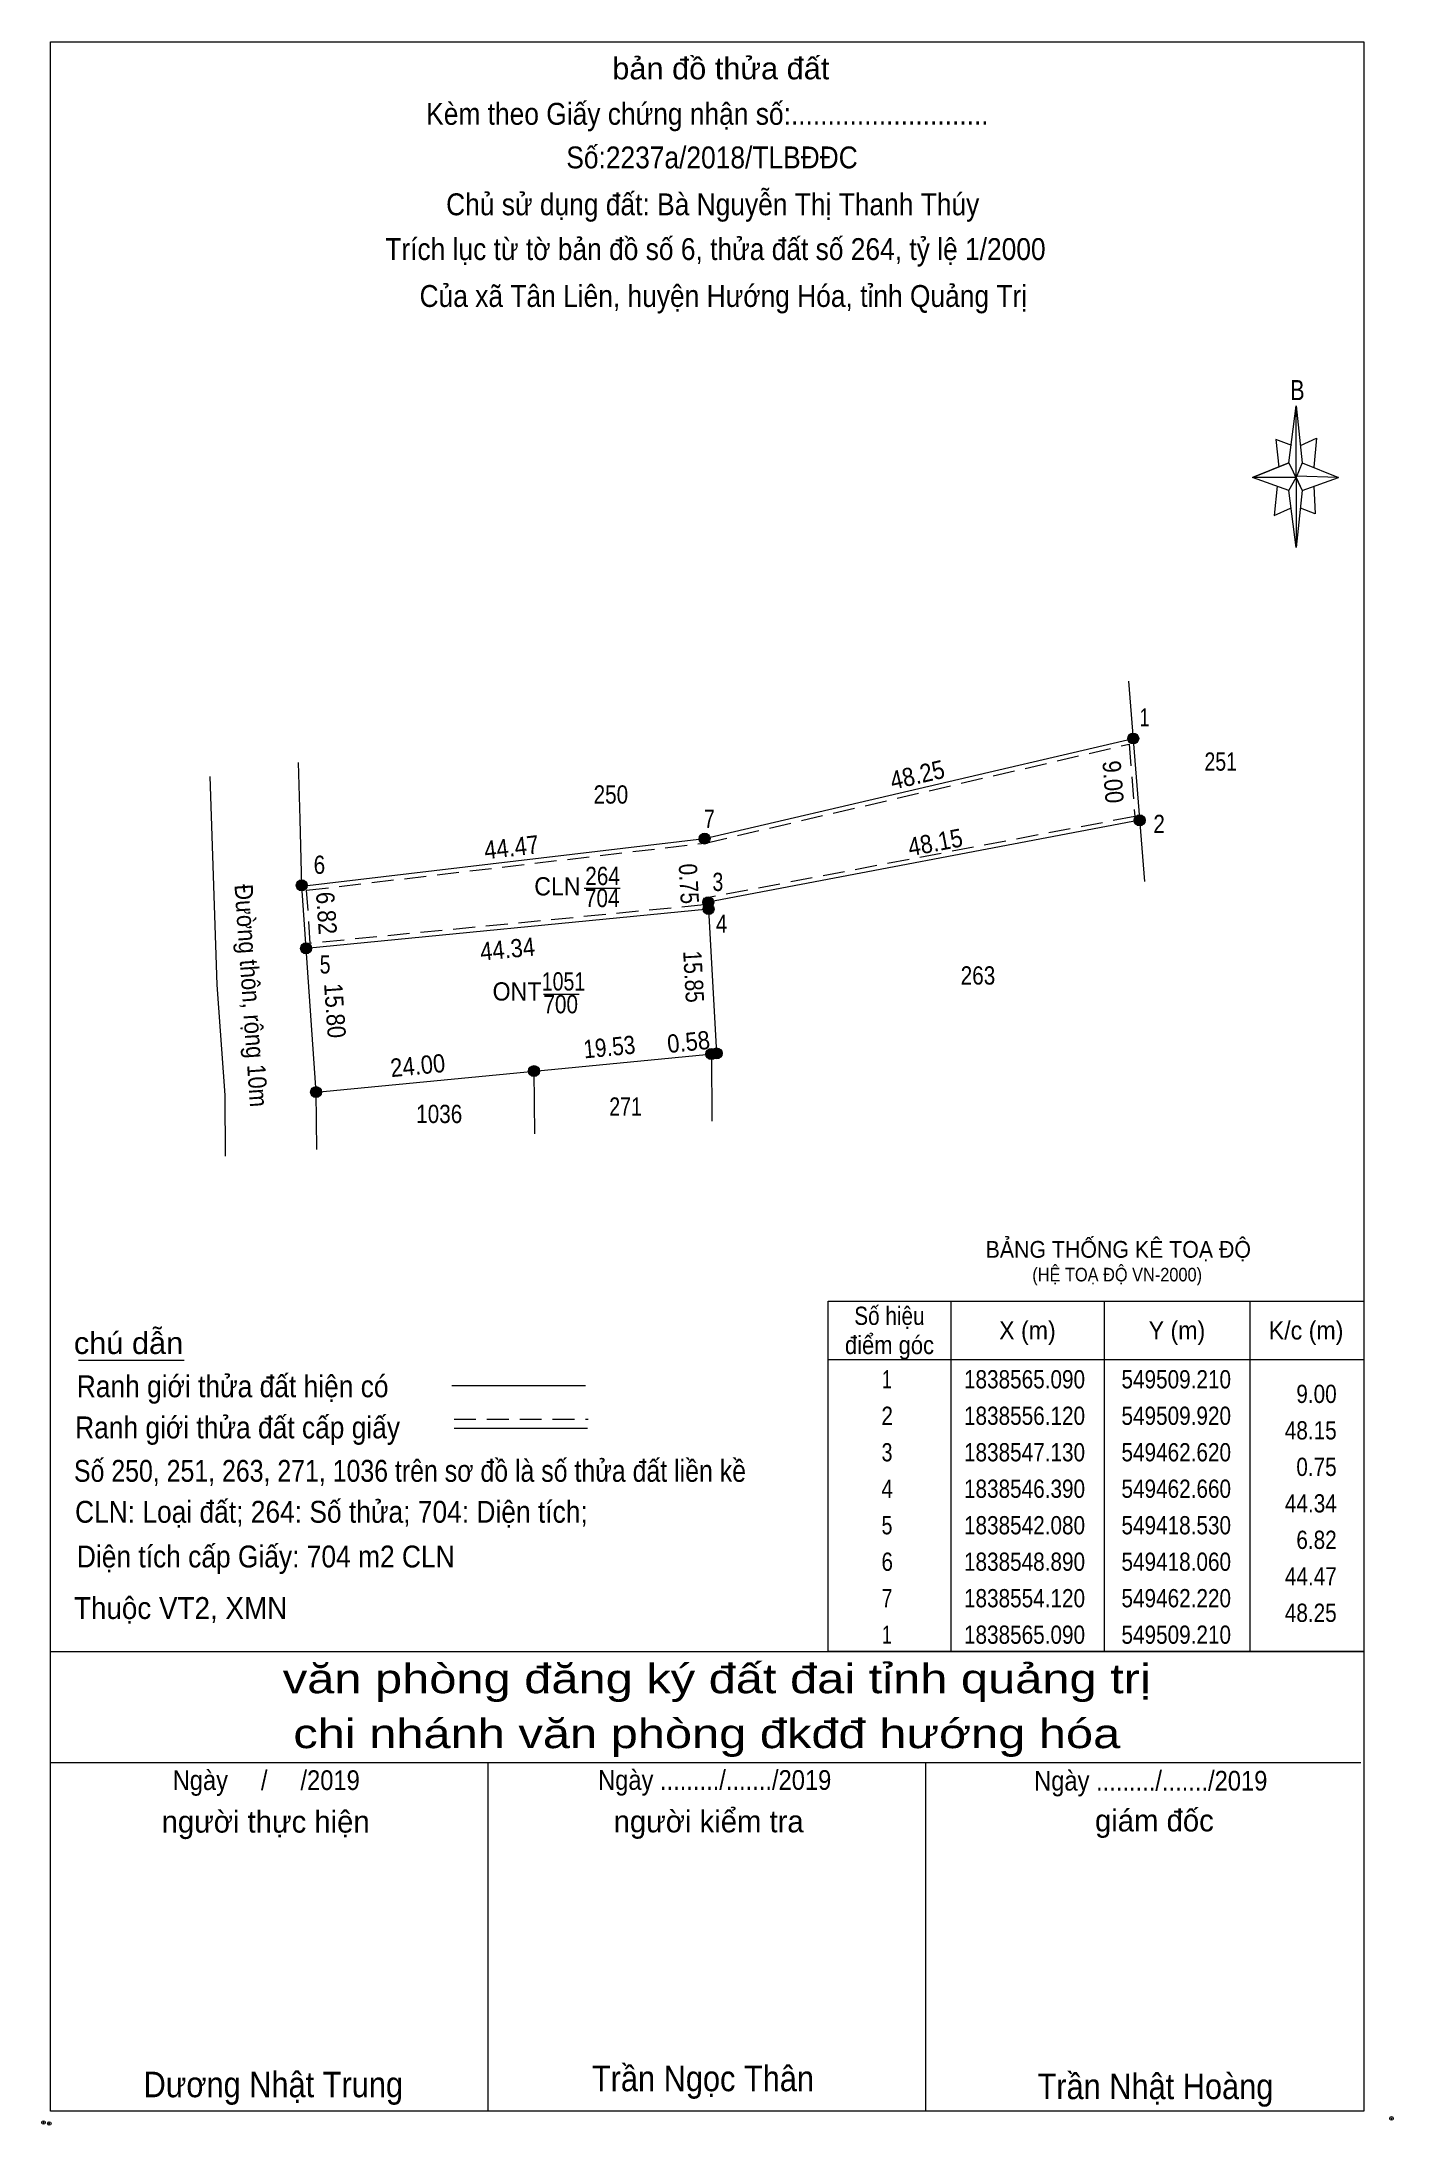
# Model space of a CAD drawing. Header units: metres. Extents: x 549390 to 549538, y 1838413 to 1838641.
import ezdxf
from ezdxf.enums import TextEntityAlignment as Align

# ---------------------------------------------------------------- set-up
doc = ezdxf.new("R2010")
doc.units = ezdxf.units.M
doc.header["$LTSCALE"] = 0.8
doc.header["$PDMODE"] = 32
doc.header["$PDSIZE"] = 0.4
doc.linetypes.add('MEDIUM_DASHED', pattern=[4.5, 3, -1.5])
for name, color, linetype, lineweight in [('1', 7, 'MEDIUM_DASHED', 13), ('17', 7, 'Continuous', 13), ('2', 7, 'Continuous', 13), ('23', 7, 'Continuous', 13), ('5', 7, 'Continuous', 13), ('6', 7, 'Continuous', 13), ('63', 7, 'Continuous', 13)]:
    doc.layers.add(name, color=color, linetype=linetype, lineweight=lineweight)

msp = doc.modelspace()

# ---------------------------------------------------------------- hatches: boundary and pattern name
at = {"layer": '63'}
for points in [[(549509.81, 1838565.09, 1), (549508.61, 1838565.09, 1)], [(549510.52, 1838556.12, 1), (549509.32, 1838556.12, 1)], [(549462.82, 1838554.12, 1), (549461.62, 1838554.12, 1)], [(549418.65, 1838548.99, 1), (549417.45, 1838548.99, 1)], [(549463.22, 1838547.13, 1), (549462.02, 1838547.13, 1)], [(549463.26, 1838546.39, 1), (549462.06, 1838546.39, 1)], [(549419.13, 1838542.08, 1), (549417.93, 1838542.08, 1)], [(549463.56, 1838530.5, 1), (549462.36, 1838530.5, 1)], [(549464.14, 1838530.56, 1), (549462.94, 1838530.56, 1)], [(549444.12, 1838528.63, 1), (549442.92, 1838528.63, 1)], [(549420.23, 1838526.32, 1), (549419.03, 1838526.32, 1)]]:
    msp.add_hatch(color=256, dxfattribs=at).paths.add_polyline_path(points)

# ---------------------------------------------------------------- linework, layer by layer
at = {"layer": '1'}
msp.add_lwpolyline([(549508.76, 1838564.47), (549509.39, 1838556.53), (549462.1, 1838547.54), (549462.13, 1838546.84), (549418.99, 1838542.63), (549418.59, 1838548.45), (549462.31, 1838553.63)], close=True, dxfattribs=at)
at = {"layer": '17'}
msp.add_line((549393.56, 1838496.95), (549405.15, 1838496.95), dxfattribs=at)
at = {"layer": '2'}
for p, q in [((549508.71, 1838571.39), (549510.45, 1838549.42)), ((549509.92, 1838556.12), (549462.62, 1838547.13)), ((549418.53, 1838542.08), (549418.06, 1838548.89)), ((549462.66, 1838546.39), (549418.53, 1838542.08)), ((549462.66, 1838546.39), (549462.62, 1838547.13)), ((549462.66, 1838546.39), (549463.54, 1838530.56)), ((549462.96, 1838530.5), (549463.01, 1838523.15))]:
    msp.add_line(p, q, dxfattribs=at)
for points in [[(549418.06, 1838548.89), (549462.22, 1838554.12), (549509.21, 1838565.09)], [(549443.59, 1838521.75), (549443.52, 1838528.63), (549463.54, 1838530.56)], [(549419.69, 1838520.03), (549419.63, 1838526.32), (549443.52, 1838528.63)]]:
    msp.add_lwpolyline(points, dxfattribs=at)
at = {"layer": '23'}
msp.add_line((549419.63, 1838526.32), (549418.53, 1838542.08), dxfattribs=at)
for points in [[(549418.06, 1838548.89), (549417.87, 1838556.24), (549417.7, 1838562.46)], [(549409.7, 1838519.31), (549409.64, 1838526), (549408.79, 1838538.09), (549408.03, 1838560.93)]]:
    msp.add_lwpolyline(points, dxfattribs=at)
at = {"layer": '5'}
for p, q in [((549526.28, 1838595.3), (549527.08, 1838601.54)), ((549527.72, 1838595.3), (549531.72, 1838593.7)), ((549526.28, 1838592.26), (549522.28, 1838593.7)), ((549527.72, 1838592.26), (549527.08, 1838586.02)), ((549529, 1838592.74), (549529.16, 1838589.7)), ((549529.16, 1838589.7), (549527.56, 1838590.34)), ((549390.49, 1838465), (549534.49, 1838465)), ((549390.49, 1838452.84), (549534.17, 1838452.84)), ((549390.49, 1838452.84), (549534.17, 1838452.84)), ((549390.49, 1838452.84), (549534.17, 1838452.84)), ((549438.49, 1838414.6), (549438.49, 1838452.84)), ((549486.49, 1838414.6), (549486.49, 1838452.84))]:
    msp.add_line(p, q, dxfattribs=at)
for points in [[(549390.49, 1838641.48), (549534.49, 1838641.48), (549534.49, 1838414.6), (549390.49, 1838414.6)], [(549527.08, 1838601.54), (549527.72, 1838595.3), (549527.08, 1838593.7)], [(549527.08, 1838593.7), (549522.28, 1838593.7), (549526.28, 1838595.3), (549527.72, 1838592.26), (549531.72, 1838593.7), (549527.08, 1838593.86)], [(549527.08, 1838593.7), (549527.08, 1838586.02), (549526.28, 1838592.26)]]:
    msp.add_lwpolyline(points, close=True, dxfattribs=at)
for points in [[(549526.6, 1838597.22), (549524.84, 1838597.86), (549525.16, 1838594.82)], [(549527.56, 1838597.22), (549529.32, 1838598.02), (549529, 1838594.82)], [(549527.08, 1838593.7), (549526.28, 1838595.3), (549522.28, 1838593.7)], [(549525, 1838592.74), (549524.68, 1838589.54), (549526.44, 1838590.34)], [(549527.08, 1838593.7), (549527.72, 1838592.26), (549531.72, 1838593.7)], [(549534.49, 1838414.6), (549390.49, 1838414.6), (549390.49, 1838452.84)]]:
    msp.add_lwpolyline(points, dxfattribs=at)
for p in [(549389.74, 1838413.36), (549390.38, 1838413.25)]:
    msp.add_point(p, dxfattribs=at)
at = {"layer": '6'}
for p, q in [((549434.52, 1838494.17), (549449.15, 1838494.17)), ((549434.75, 1838489.48), (549449.37, 1838489.48))]:
    msp.add_line(p, q, dxfattribs=at)
at = {"layer": '6', "linetype": 'MEDIUM_DASHED'}
msp.add_line((549434.75, 1838490.47), (549449.47, 1838490.47), dxfattribs=at)
at = {"layer": '6'}
msp.add_point((549537.53, 1838413.8), dxfattribs=at)
at = {"layer": '63'}
for p, q in [((549449.02, 1838548.69), (549452.97, 1838548.69)), ((549444.56, 1838537.05), (549448.46, 1838537.05)), ((549489.21, 1838503.4), (549489.21, 1838465)), ((549506.01, 1838503.4), (549506.01, 1838465)), ((549522.01, 1838503.4), (549522.01, 1838465)), ((549475.77, 1838497), (549534.49, 1838497))]:
    msp.add_line(p, q, dxfattribs=at)
msp.add_lwpolyline([(549475.77, 1838503.4), (549534.49, 1838503.4), (549534.49, 1838465), (549475.77, 1838465)], close=True, dxfattribs=at)
for centre in [(549509.21, 1838565.09), (549509.92, 1838556.12), (549462.22, 1838554.12), (549418.05, 1838548.99), (549462.62, 1838547.13), (549462.66, 1838546.39), (549418.53, 1838542.08), (549462.96, 1838530.5), (549463.54, 1838530.56), (549443.52, 1838528.63), (549419.63, 1838526.32)]:
    msp.add_circle(centre, 0.6, dxfattribs=at)

# ---------------------------------------------------------------- texts
at = {"layer": '1'}
for s, width, p in [('264', 0.85, (549451.035, 1838549.02)), ('CLN', 0.95, (549446.085, 1838547.88)), ('704', 0.85, (549450.995, 1838546.6)), ('1051', 0.8, (549446.75, 1838537.46)), ('ONT', 0.95, (549441.655, 1838536.36)), ('700', 0.85, (549446.445, 1838534.96))]:
    msp.add_text(s, height=2, dxfattribs=dict(at, width=width)).set_placement(p, align=Align.CENTER)
for s, height, width, p in [('BẢNG THỐNG KÊ TOẠ ĐỘ ', 1.84, 0.95, (549493.03, 1838508.16)), ('(HỆ TOẠ ĐỘ VN-2000)', 1.488, 0.9, (549498.15, 1838505.57))]:
    msp.add_text(s, height=height, dxfattribs=dict(at, width=width)).set_placement(p)
at = {"layer": '2'}
for s, width, p in [('251', 0.8, (549518.805, 1838561.56)), ('250', 0.85, (549451.945, 1838557.95)), ('263', 0.85, (549492.19, 1838538.11)), ('271', 0.8, (549453.555, 1838523.74)), ('1036', 0.85, (549433.125, 1838522.93))]:
    msp.add_text(s, height=2, dxfattribs=dict(at, width=width)).set_placement(p, align=Align.CENTER)
at = {"layer": '5'}
for s, height, width, p in [('bản đồ thửa đất', 2.4, 1.05, (549464, 1838637.35)), ('Kèm theo Giấy chứng nhận số:...........................', 2.4, 0.9, (549462.525, 1838632.37)), ('Số:2237a/2018/TLBĐĐC', 2.4, 0.9, (549463.035, 1838627.59)), ('Chủ sử dụng đất: Bà Nguyễn Thị Thanh Thúy', 2.4, 0.9, (549463.11, 1838622.45)), ('Trích lục từ tờ bản đồ số 6, thửa đất số 264, tỷ lệ 1/2000 ', 2.4, 0.9, (549463.81, 1838617.54)), ('Của xã Tân Liên, huyện Hướng Hóa, tỉnh Quảng Trị', 2.4, 0.9, (549464.275, 1838612.4)), ('B', 2.204, 0.8, (549527.215, 1838602.18)), ('văn phòng đăng ký đất đai tỉnh quảng trị', 3.2, 1.25, (549463.56, 1838460.42)), ('chi nhánh văn phòng đkđđ hướng hóa', 3.2, 1.25, (549462.46, 1838454.4)), ('Ngày     /     /2019', 2.16, 0.9, (549414.16, 1838449.81)), ('Ngày ........./......./2019', 2.16, 0.9, (549463.325, 1838449.83)), ('Ngày ........./......./2019', 2.16, 0.9, (549511.135, 1838449.75)), ('Dương Nhật Trung', 2.8, 0.9, (549414.935, 1838416.13)), ('Trần Ngọc Thân', 2.8, 0.9, (549462.04, 1838416.79)), ('Trần Nhật Hoàng', 2.8, 0.9, (549511.65, 1838415.92))]:
    msp.add_text(s, height=height, dxfattribs=dict(at, width=width)).set_placement(p, align=Align.CENTER)
for s, p in [('người thực hiện', (549414.095, 1838445.14)), ('người kiểm tra', (549462.665, 1838445.17)), ('giám đốc', (549511.535, 1838445.27))]:
    msp.add_text(s, height=2.4, dxfattribs=at).set_placement(p, align=Align.CENTER)
at = {"layer": '6'}
for s, width, p in [('chú dẫn', 1.05, (549393.07, 1838497.61)), ('Ranh giới thửa đất hiện có ', 0.9, (549393.39, 1838492.87)), ('Ranh giới thửa đất cấp giấy', 0.9, (549393.21, 1838488.36)), ('Số 250, 251, 263, 271, 1036 trên sơ đồ là số thửa đất liền kề', 0.85, (549393.08, 1838483.6)), ('CLN: Loại đất; 264: Số thửa; 704: Diện tích;', 0.9, (549393.2, 1838479.11)), ('Diện tích cấp Giấy: 704 m2 CLN', 0.9, (549393.4, 1838474.21)), ('Thuộc VT2, XMN', 0.95, (549393.08, 1838468.56))]:
    msp.add_text(s, height=2.4, dxfattribs=dict(at, width=width)).set_placement(p)
at = {"layer": '63'}
for s, width, p in [(' 1', 0.75, (549511.02, 1838566.41)), (' 7', 0.8, (549463.33, 1838555.27)), (' 2', 0.85, (549512.68, 1838554.72)), (' 6', 0.85, (549420.62, 1838550.25)), (' 3', 0.8, (549464.27, 1838548.37)), (' 4', 0.85, (549464.72, 1838543.79)), (' 5', 0.8, (549421.21, 1838539.32)), ('9.00', 0.85, (549531.52, 1838492.24)), ('48.15', 0.85, (549531.52, 1838488.24)), ('0.75', 0.85, (549531.52, 1838484.24)), ('44.34', 0.85, (549531.53, 1838480.24)), ('6.82', 0.85, (549531.52, 1838476.24)), ('44.47', 0.85, (549531.53, 1838472.24)), ('48.25', 0.85, (549531.52, 1838468.24))]:
    msp.add_text(s, height=2, dxfattribs=dict(at, width=width)).set_placement(p, align=Align.RIGHT)
for s, rotation, width, p in [('48.25', 13.141, 0.9, (549485.7677, 1838560.1345)), ('9.00', 274.526, 0.9, (549506.0137, 1838560.2489)), ('44.47', 6.625, 0.9, (549441.1646, 1838552.1743)), ('48.15', 10.761, 0.9, (549487.6933, 1838552.7208)), ('0.75', 273.182, 0.85, (549459.4956, 1838549.1105)), ('Đường thôn, rộng 10m', 274.022, 0.9, (549411.5298, 1838536.8351)), ('6.82', 273.974, 0.9, (549419.7702, 1838545.8743)), ('44.34', 5.578, 0.9, (549440.7078, 1838541.0118)), ('15.85', 273.182, 0.85, (549460.022, 1838538.9255)), ('15.80', 273.993, 0.9, (549420.707, 1838535.1846)), ('0.58', 5.906, 0.9, (549460.5621, 1838530.8381)), ('24.00', 5.523, 0.9, (549430.8638, 1838528.2485)), ('19.53', 5.495, 0.85, (549451.8692, 1838530.2818))]:
    msp.add_text(s, height=2, rotation=rotation, dxfattribs=dict(at, width=width)).set_placement(p, align=Align.CENTER)
for s, width, p in [('Số hiệu', 0.85, (549482.485, 1838500.8)), ('X (m)', 0.95, (549497.615, 1838499.2)), ('Y (m)', 0.95, (549514.005, 1838499.2)), ('K/c (m)', 0.95, (549528.165, 1838499.2)), ('điểm góc', 0.9, (549482.49, 1838497.6)), (' 1', 0.75, (549481.93, 1838493.84)), ('1838565.090', 0.85, (549497.295, 1838493.84)), ('549509.210', 0.85, (549513.93, 1838493.84)), (' 2', 0.85, (549481.925, 1838489.84)), ('1838556.120', 0.85, (549497.295, 1838489.84)), ('549509.920', 0.85, (549513.93, 1838489.84)), (' 3', 0.8, (549481.925, 1838485.84)), ('1838547.130', 0.85, (549497.295, 1838485.84)), ('549462.620', 0.85, (549513.93, 1838485.84)), (' 4', 0.85, (549481.92, 1838481.84)), ('1838546.390', 0.85, (549497.295, 1838481.84)), ('549462.660', 0.85, (549513.93, 1838481.84)), (' 5', 0.8, (549481.92, 1838477.84)), ('1838542.080', 0.85, (549497.295, 1838477.84)), ('549418.530', 0.85, (549513.93, 1838477.84)), (' 6', 0.85, (549481.925, 1838473.84)), ('1838548.890', 0.85, (549497.295, 1838473.84)), ('549418.060', 0.85, (549513.93, 1838473.84)), (' 7', 0.8, (549481.925, 1838469.84)), ('1838554.120', 0.85, (549497.295, 1838469.84)), ('549462.220', 0.85, (549513.93, 1838469.84)), (' 1', 0.75, (549481.93, 1838465.84)), ('1838565.090', 0.85, (549497.295, 1838465.84)), ('549509.210', 0.85, (549513.93, 1838465.84))]:
    msp.add_text(s, height=2, dxfattribs=dict(at, width=width)).set_placement(p, align=Align.CENTER)

doc.saveas('drawing.dxf')
